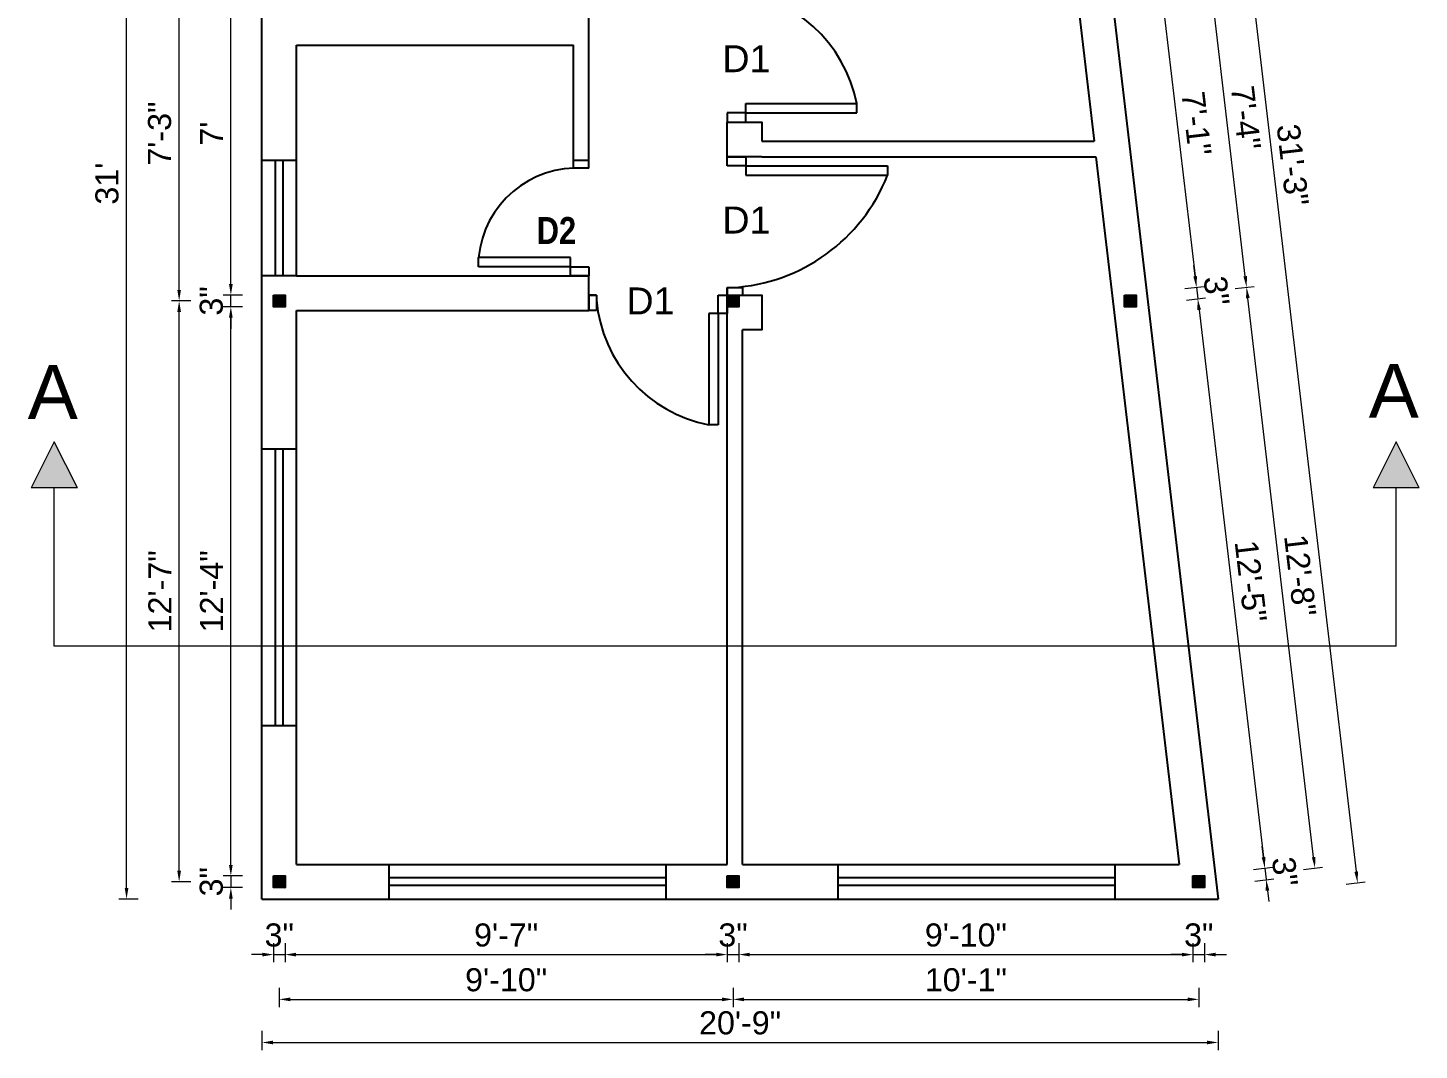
# Model space of a CAD drawing. Header units: inches. Extents: x 54699 to 80583, y -8431 to -3547.
# Drawn here: x 79859.6 to 80221.4, y -5179.6 to -4913.8 of the extents above; entities that cross this region are included whole.
import ezdxf

# ---------------------------------------------------------------- set-up
doc = ezdxf.new("R2010")
doc.units = ezdxf.units.IN
doc.header["$LTSCALE"] = 0.5
doc.header["$MEASUREMENT"] = 0
doc.header["$PDMODE"] = 66
doc.layers.add('DIMENSION', color=5, linetype='Continuous')
for name, color, linetype, lineweight in [('steps', 253, 'Continuous', 20), ('Toilet', 7, 'Continuous', 25), ('truss', 1, 'Continuous', 25)]:
    doc.layers.add(name, color=color, linetype=linetype, lineweight=lineweight)
doc.styles.add('Lettring Text', font='arial.ttf')
doc.styles.get("Standard").update_dxf_attribs({"font": 'arial.ttf'})
doc.dimstyles.new('Copy of Standard', dxfattribs={"dimtxt": 6, "dimasz": 2.875, "dimexe": 2, "dimexo": 4, "dimgap": 2, "dimtad": 1, "dimdec": 0, "dimrnd": 1, "dimzin": 0, "dimdsep": 46, "dimlunit": 4, "dimtxsty": 'Lettring Text', "dimcen": 0.1, "dimclrd": 7, "dimclre": 7, "dimclrt": 7, "dimazin": 0, "dimtfac": 0.645, "dimtdec": 0, "dimtmove": 1, "dimatfit": 0, "dimfxl": 3, "dimfxlon": 1, "dimtfillclr": 256, "dimtolj": 1, "dimtzin": 0, "dimlwd": -1, "dimlwe": -1, "dimarcsym": 2})
pattern_1 = [(45, (5991.58871, 0), (-0.08838834765, 0.08838834765), [])]
pattern_2 = [(45, (5992.08871, 0), (-0.08838834765, 0.08838834765), [])]

# ---------------------------------------------------------------- blocks, each defined once
blk = doc.blocks.new('*D1143')
at = {"layer": 'Defpoints', "color": 0, "transparency": 16777216}
for p in [(79923.49, -5137.31), (79926.49, -5137.31), (79926.49, -5154.75)]:
    blk.add_point(p, dxfattribs=at)
at = {"layer": 'steps', "color": 7, "transparency": 16777216}
for p, q in [((79923.49, -5151.75), (79923.49, -5156.75)), ((79926.49, -5151.75), (79926.49, -5156.75)), ((79920.61, -5154.75), (79917.74, -5154.75)), ((79923.49, -5154.75), (79926.49, -5154.75)), ((79929.36, -5154.75), (79932.24, -5154.75))]:
    blk.add_line(p, q, dxfattribs=at)
for points in [[(79920.61, -5154.27), (79920.61, -5155.23), (79923.49, -5154.75)], [(79929.36, -5154.27), (79929.36, -5155.23), (79926.49, -5154.75)]]:
    blk.add_solid(points, dxfattribs=at)
at = {"layer": 'steps', "color": 7, "transparency": 16777216, "insert": (79924.99, -5149.69), "char_height": 6, "attachment_point": 5, "style": 'Lettring Text'}
blk.add_mtext('\\A1;3"', dxfattribs=at)
blk = doc.blocks.new('*D1144')
at = {"layer": 'Defpoints', "color": 0, "transparency": 16777216}
for p in [(79926.49, -5137.31), (80041.49, -5137.31), (80041.49, -5154.75)]:
    blk.add_point(p, dxfattribs=at)
at = {"layer": 'steps', "color": 7, "transparency": 16777216}
for p, q in [((79926.49, -5151.75), (79926.49, -5156.75)), ((80041.49, -5151.75), (80041.49, -5156.75)), ((79929.36, -5154.75), (80038.61, -5154.75))]:
    blk.add_line(p, q, dxfattribs=at)
for points in [[(79929.36, -5154.27), (79929.36, -5155.23), (79926.49, -5154.75)], [(80038.61, -5154.27), (80038.61, -5155.23), (80041.49, -5154.75)]]:
    blk.add_solid(points, dxfattribs=at)
at = {"layer": 'steps', "color": 7, "transparency": 16777216, "insert": (79983.99, -5149.69), "char_height": 6, "attachment_point": 5, "style": 'Lettring Text'}
blk.add_mtext('\\A1;9\'-7"', dxfattribs=at)
blk = doc.blocks.new('*D1145')
at = {"layer": 'Defpoints', "color": 0, "transparency": 16777216}
for p in [(80041.49, -5137.31), (80044.49, -5137.31), (80044.49, -5154.75)]:
    blk.add_point(p, dxfattribs=at)
at = {"layer": 'steps', "color": 7, "transparency": 16777216}
for p, q in [((80041.49, -5151.75), (80041.49, -5156.75)), ((80044.49, -5151.75), (80044.49, -5156.75)), ((80038.61, -5154.75), (80035.74, -5154.75)), ((80041.49, -5154.75), (80044.49, -5154.75)), ((80047.36, -5154.75), (80050.24, -5154.75))]:
    blk.add_line(p, q, dxfattribs=at)
for points in [[(80038.61, -5154.27), (80038.61, -5155.23), (80041.49, -5154.75)], [(80047.36, -5154.27), (80047.36, -5155.23), (80044.49, -5154.75)]]:
    blk.add_solid(points, dxfattribs=at)
at = {"layer": 'steps', "color": 7, "transparency": 16777216, "insert": (80042.99, -5149.69), "char_height": 6, "attachment_point": 5, "style": 'Lettring Text'}
blk.add_mtext('\\A1;3"', dxfattribs=at)
blk = doc.blocks.new('*D1146')
at = {"layer": 'Defpoints', "color": 0, "transparency": 16777216}
for p in [(80044.49, -5137.31), (80162.61, -5137.31), (80162.61, -5154.75)]:
    blk.add_point(p, dxfattribs=at)
at = {"layer": 'steps', "color": 7, "transparency": 16777216}
for p, q in [((80044.49, -5151.75), (80044.49, -5156.75)), ((80162.61, -5151.75), (80162.61, -5156.75)), ((80047.36, -5154.75), (80159.73, -5154.75))]:
    blk.add_line(p, q, dxfattribs=at)
for points in [[(80047.36, -5154.27), (80047.36, -5155.23), (80044.49, -5154.75)], [(80159.73, -5154.27), (80159.73, -5155.23), (80162.61, -5154.75)]]:
    blk.add_solid(points, dxfattribs=at)
at = {"layer": 'steps', "color": 7, "transparency": 16777216, "insert": (80103.55, -5149.69), "char_height": 6, "attachment_point": 5, "style": 'Lettring Text'}
blk.add_mtext('\\A1;9\'-10"', dxfattribs=at)
blk = doc.blocks.new('*D1147')
at = {"layer": 'Defpoints', "color": 0, "transparency": 16777216}
for p in [(80162.61, -5137.31), (80165.61, -5137.31), (80165.61, -5154.75)]:
    blk.add_point(p, dxfattribs=at)
at = {"layer": 'steps', "color": 7, "transparency": 16777216}
for p, q in [((80162.61, -5151.75), (80162.61, -5156.75)), ((80165.61, -5151.75), (80165.61, -5156.75)), ((80159.73, -5154.75), (80156.86, -5154.75)), ((80162.61, -5154.75), (80165.61, -5154.75)), ((80168.48, -5154.75), (80171.36, -5154.75))]:
    blk.add_line(p, q, dxfattribs=at)
for points in [[(80159.73, -5154.27), (80159.73, -5155.23), (80162.61, -5154.75)], [(80168.48, -5154.27), (80168.48, -5155.23), (80165.61, -5154.75)]]:
    blk.add_solid(points, dxfattribs=at)
at = {"layer": 'steps', "color": 7, "transparency": 16777216, "insert": (80164.11, -5149.69), "char_height": 6, "attachment_point": 5, "style": 'Lettring Text'}
blk.add_mtext('\\A1;3"', dxfattribs=at)
blk = doc.blocks.new('*D1148')
at = {"layer": 'Defpoints', "color": 0, "transparency": 16777216}
for p in [(79924.99, -5135.81), (80042.99, -5135.81), (80042.99, -5166.39)]:
    blk.add_point(p, dxfattribs=at)
at = {"layer": 'steps', "color": 7, "transparency": 16777216}
for p, q in [((79924.99, -5163.39), (79924.99, -5168.39)), ((79927.86, -5166.39), (80040.11, -5166.39)), ((80042.99, -5163.39), (80042.99, -5168.39))]:
    blk.add_line(p, q, dxfattribs=at)
for points in [[(79927.86, -5165.91), (79927.86, -5166.87), (79924.99, -5166.39)], [(80040.11, -5165.91), (80040.11, -5166.87), (80042.99, -5166.39)]]:
    blk.add_solid(points, dxfattribs=at)
at = {"layer": 'steps', "color": 7, "transparency": 16777216, "insert": (79983.99, -5161.33), "char_height": 6, "attachment_point": 5, "style": 'Lettring Text'}
blk.add_mtext('\\A1;9\'-10"', dxfattribs=at)
blk = doc.blocks.new('*D1149')
at = {"layer": 'Defpoints', "color": 0, "transparency": 16777216}
for p in [(80042.99, -5135.81), (80164.11, -5135.81), (80164.11, -5166.39)]:
    blk.add_point(p, dxfattribs=at)
at = {"layer": 'steps', "color": 7, "transparency": 16777216}
for p, q in [((80042.99, -5163.39), (80042.99, -5168.39)), ((80045.86, -5166.39), (80161.23, -5166.39)), ((80164.11, -5163.39), (80164.11, -5168.39))]:
    blk.add_line(p, q, dxfattribs=at)
for points in [[(80045.86, -5165.91), (80045.86, -5166.87), (80042.99, -5166.39)], [(80161.23, -5165.91), (80161.23, -5166.87), (80164.11, -5166.39)]]:
    blk.add_solid(points, dxfattribs=at)
at = {"layer": 'steps', "color": 7, "transparency": 16777216, "insert": (80103.55, -5161.33), "char_height": 6, "attachment_point": 5, "style": 'Lettring Text'}
blk.add_mtext('\\A1;10\'-1"', dxfattribs=at)
blk = doc.blocks.new('*D1150')
at = {"layer": 'Defpoints', "color": 0, "transparency": 16777216}
for p in [(79920.49, -5140.31), (80169.17, -5140.31), (80169.17, -5177.6)]:
    blk.add_point(p, dxfattribs=at)
at = {"layer": 'steps', "color": 7, "transparency": 16777216}
for p, q in [((79920.49, -5174.6), (79920.49, -5179.6)), ((79923.36, -5177.6), (80166.29, -5177.6)), ((80169.17, -5174.6), (80169.17, -5179.6))]:
    blk.add_line(p, q, dxfattribs=at)
for points in [[(79923.36, -5177.12), (79923.36, -5178.08), (79920.49, -5177.6)], [(80166.29, -5177.12), (80166.29, -5178.08), (80169.17, -5177.6)]]:
    blk.add_solid(points, dxfattribs=at)
at = {"layer": 'steps', "color": 7, "transparency": 16777216, "insert": (80044.83, -5172.53), "char_height": 6, "attachment_point": 5, "style": 'Lettring Text'}
blk.add_mtext('\\A1;20\'-9"', dxfattribs=at)
blk = doc.blocks.new('*D1151')
at = {"layer": 'Defpoints', "color": 0, "transparency": 16777216}
for p in [(79923.49, -5134.31), (79912.4, -5137.31), (79923.49, -5137.31)]:
    blk.add_point(p, dxfattribs=at)
at = {"layer": 'steps', "color": 7, "transparency": 16777216}
for p, q in [((79912.4, -5131.44), (79912.4, -5128.56)), ((79915.4, -5134.31), (79910.4, -5134.31)), ((79912.4, -5134.31), (79912.4, -5137.31)), ((79915.4, -5137.31), (79910.4, -5137.31)), ((79912.4, -5140.19), (79912.4, -5143.06))]:
    blk.add_line(p, q, dxfattribs=at)
for points in [[(79911.92, -5131.44), (79912.88, -5131.44), (79912.4, -5134.31)], [(79911.92, -5140.19), (79912.88, -5140.19), (79912.4, -5137.31)]]:
    blk.add_solid(points, dxfattribs=at)
at = {"layer": 'steps', "color": 7, "transparency": 16777216, "insert": (79907.34, -5135.81), "char_height": 6, "attachment_point": 5, "rotation": 90, "style": 'Lettring Text'}
blk.add_mtext('\\A1;3"', dxfattribs=at)
blk = doc.blocks.new('*D1152')
at = {"layer": 'Defpoints', "color": 0, "transparency": 16777216}
for p in [(79912.4, -4986.31), (79923.49, -4986.31), (79923.49, -5134.31)]:
    blk.add_point(p, dxfattribs=at)
at = {"layer": 'steps', "color": 7, "transparency": 16777216}
for p, q in [((79915.4, -4986.31), (79910.4, -4986.31)), ((79912.4, -5131.44), (79912.4, -4989.19)), ((79915.4, -5134.31), (79910.4, -5134.31))]:
    blk.add_line(p, q, dxfattribs=at)
for points in [[(79911.92, -4989.19), (79912.88, -4989.19), (79912.4, -4986.31)], [(79911.92, -5131.44), (79912.88, -5131.44), (79912.4, -5134.31)]]:
    blk.add_solid(points, dxfattribs=at)
at = {"layer": 'steps', "color": 7, "transparency": 16777216, "insert": (79907.39, -5060.31), "char_height": 6, "attachment_point": 5, "rotation": 90, "style": 'Lettring Text'}
blk.add_mtext('\\A1;12\'-4"', dxfattribs=at)
blk = doc.blocks.new('*D1153')
at = {"layer": 'Defpoints', "color": 0, "transparency": 16777216}
for p in [(79912.4, -4983.31), (79923.49, -4983.31), (79923.49, -4986.31)]:
    blk.add_point(p, dxfattribs=at)
at = {"layer": 'steps', "color": 7, "transparency": 16777216}
for p, q in [((79912.4, -4980.44), (79912.4, -4977.56)), ((79915.4, -4983.31), (79910.4, -4983.31)), ((79912.4, -4986.31), (79912.4, -4983.31)), ((79915.4, -4986.31), (79910.4, -4986.31)), ((79912.4, -4989.19), (79912.4, -4992.06))]:
    blk.add_line(p, q, dxfattribs=at)
for points in [[(79911.92, -4980.44), (79912.88, -4980.44), (79912.4, -4983.31)], [(79911.92, -4989.19), (79912.88, -4989.19), (79912.4, -4986.31)]]:
    blk.add_solid(points, dxfattribs=at)
at = {"layer": 'steps', "color": 7, "transparency": 16777216, "insert": (79907.34, -4984.81), "char_height": 6, "attachment_point": 5, "rotation": 90, "style": 'Lettring Text'}
blk.add_mtext('\\A1;3"', dxfattribs=at)
blk = doc.blocks.new('*D1154')
at = {"layer": 'Defpoints', "color": 0, "transparency": 16777216}
for p in [(79912.4, -4899.31), (79923.49, -4899.31), (79923.49, -4983.31)]:
    blk.add_point(p, dxfattribs=at)
at = {"layer": 'steps', "color": 7, "transparency": 16777216}
for p, q in [((79915.4, -4899.31), (79910.4, -4899.31)), ((79912.4, -4980.44), (79912.4, -4902.19)), ((79915.4, -4983.31), (79910.4, -4983.31))]:
    blk.add_line(p, q, dxfattribs=at)
for points in [[(79911.92, -4902.19), (79912.88, -4902.19), (79912.4, -4899.31)], [(79911.92, -4980.44), (79912.88, -4980.44), (79912.4, -4983.31)]]:
    blk.add_solid(points, dxfattribs=at)
at = {"layer": 'steps', "color": 7, "transparency": 16777216, "insert": (79907.4, -4941.31), "char_height": 6, "attachment_point": 5, "rotation": 90, "style": 'Lettring Text'}
blk.add_mtext("\\A1;7'", dxfattribs=at)
blk = doc.blocks.new('*D1158')
at = {"layer": 'Defpoints', "color": 0, "transparency": 16777216}
for p in [(79898.95, -4984.81), (79924.99, -4984.81), (79924.99, -5135.81)]:
    blk.add_point(p, dxfattribs=at)
at = {"layer": 'steps', "color": 7, "transparency": 16777216}
for p, q in [((79901.95, -4984.81), (79896.95, -4984.81)), ((79898.95, -5132.94), (79898.95, -4987.69)), ((79901.95, -5135.81), (79896.95, -5135.81))]:
    blk.add_line(p, q, dxfattribs=at)
for points in [[(79898.47, -4987.69), (79899.43, -4987.69), (79898.95, -4984.81)], [(79898.47, -5132.94), (79899.43, -5132.94), (79898.95, -5135.81)]]:
    blk.add_solid(points, dxfattribs=at)
at = {"layer": 'steps', "color": 7, "transparency": 16777216, "insert": (79893.94, -5060.31), "char_height": 6, "attachment_point": 5, "rotation": 90, "style": 'Lettring Text'}
blk.add_mtext('\\A1;12\'-7"', dxfattribs=at)
blk = doc.blocks.new('*D1159')
at = {"layer": 'Defpoints', "color": 0, "transparency": 16777216}
for p in [(79898.95, -4897.81), (79924.99, -4897.81), (79924.99, -4984.81)]:
    blk.add_point(p, dxfattribs=at)
at = {"layer": 'steps', "color": 7, "transparency": 16777216}
for p, q in [((79901.95, -4897.81), (79896.95, -4897.81)), ((79898.95, -4981.94), (79898.95, -4900.69)), ((79901.95, -4984.81), (79896.95, -4984.81))]:
    blk.add_line(p, q, dxfattribs=at)
for points in [[(79898.47, -4900.69), (79899.43, -4900.69), (79898.95, -4897.81)], [(79898.47, -4981.94), (79899.43, -4981.94), (79898.95, -4984.81)]]:
    blk.add_solid(points, dxfattribs=at)
at = {"layer": 'steps', "color": 7, "transparency": 16777216, "insert": (79893.89, -4941.31), "char_height": 6, "attachment_point": 5, "rotation": 90, "style": 'Lettring Text'}
blk.add_mtext('\\A1;7\'-3"', dxfattribs=at)
blk = doc.blocks.new('*D1161')
at = {"layer": 'Defpoints', "color": 0, "transparency": 16777216}
for p in [(79885.27, -4768.31), (79920.49, -4768.31), (79920.49, -5140.31)]:
    blk.add_point(p, dxfattribs=at)
at = {"layer": 'steps', "color": 7, "transparency": 16777216}
for p, q in [((79888.27, -4768.31), (79883.27, -4768.31)), ((79885.27, -5137.44), (79885.27, -4771.19)), ((79888.27, -5140.31), (79883.27, -5140.31))]:
    blk.add_line(p, q, dxfattribs=at)
for points in [[(79884.8, -4771.19), (79885.75, -4771.19), (79885.27, -4768.31)], [(79884.8, -5137.44), (79885.75, -5137.44), (79885.27, -5140.31)]]:
    blk.add_solid(points, dxfattribs=at)
at = {"layer": 'steps', "color": 7, "transparency": 16777216, "insert": (79880.21, -4954.31), "char_height": 6, "attachment_point": 5, "rotation": 90, "style": 'Lettring Text'}
blk.add_mtext("\\A1;31'", dxfattribs=at)
blk = doc.blocks.new('*D1162')
at = {"layer": 'Defpoints', "color": 0, "transparency": 16777216}
for p in [(80176.54, -4981.25), (80146.33, -4984.81), (80164.11, -5135.81)]:
    blk.add_point(p, dxfattribs=at)
at = {"layer": 'steps', "color": 7, "transparency": 16777216}
for p, q in [((80173.56, -4981.6), (80178.53, -4981.02)), ((80193.99, -5129.4), (80176.88, -4984.11)), ((80191.35, -5132.6), (80196.31, -5132.02))]:
    blk.add_line(p, q, dxfattribs=at)
for points in [[(80177.36, -4984.05), (80176.4, -4984.16), (80176.54, -4981.25)], [(80194.46, -5129.34), (80193.51, -5129.45), (80194.33, -5132.25)]]:
    blk.add_solid(points, dxfattribs=at)
at = {"layer": 'steps', "color": 7, "transparency": 16777216, "insert": (80190.46, -5056.16), "char_height": 6, "attachment_point": 5, "rotation": 276.7164, "style": 'Lettring Text'}
blk.add_mtext('\\A1;12\'-8"', dxfattribs=at)
blk = doc.blocks.new('*D1130')
at = {"layer": 'Defpoints', "color": 0, "transparency": 16777216}
for p in [(80136.26, -4899.31), (80163.51, -4981.27), (80146.15, -4983.31)]:
    blk.add_point(p, dxfattribs=at)
at = {"layer": 'steps', "color": 7, "transparency": 16777216}
for p, q in [((80150.64, -4897.62), (80155.6, -4897.03)), ((80153.95, -4900.12), (80163.17, -4978.41)), ((80160.53, -4981.62), (80165.5, -4981.03))]:
    blk.add_line(p, q, dxfattribs=at)
for points in [[(80154.43, -4900.07), (80153.48, -4900.18), (80153.62, -4897.27)], [(80163.65, -4978.35), (80162.7, -4978.47), (80163.51, -4981.27)]]:
    blk.add_solid(points, dxfattribs=at)
at = {"layer": 'steps', "color": 7, "transparency": 16777216, "insert": (80163.54, -4938.68), "char_height": 6, "attachment_point": 5, "rotation": 276.7164, "style": 'Lettring Text'}
blk.add_mtext('\\A1;7\'-1"', dxfattribs=at)
blk = doc.blocks.new('*D1131')
at = {"layer": 'Defpoints', "color": 0, "transparency": 16777216}
for p in [(80146.15, -4983.31), (80163.86, -4984.27), (80146.5, -4986.31)]:
    blk.add_point(p, dxfattribs=at)
at = {"layer": 'steps', "color": 7, "transparency": 16777216}
for p, q in [((80163.17, -4978.41), (80162.84, -4975.56)), ((80160.53, -4981.62), (80165.5, -4981.03)), ((80163.51, -4981.27), (80163.86, -4984.27)), ((80160.88, -4984.62), (80165.85, -4984.03)), ((80164.2, -4987.12), (80164.54, -4989.98))]:
    blk.add_line(p, q, dxfattribs=at)
for points in [[(80163.65, -4978.35), (80162.7, -4978.47), (80163.51, -4981.27)], [(80164.68, -4987.07), (80163.72, -4987.18), (80163.86, -4984.27)]]:
    blk.add_solid(points, dxfattribs=at)
at = {"layer": 'steps', "color": 7, "transparency": 16777216, "insert": (80168.72, -4982.17), "char_height": 6, "attachment_point": 5, "rotation": 276.7164, "style": 'Lettring Text'}
blk.add_mtext('\\A1;3"', dxfattribs=at)
blk = doc.blocks.new('*D1132')
at = {"layer": 'Defpoints', "color": 0, "transparency": 16777216}
for p in [(80146.5, -4986.31), (80163.93, -5134.31), (80181.29, -5132.27)]:
    blk.add_point(p, dxfattribs=at)
at = {"layer": 'steps', "color": 7, "transparency": 16777216}
for p, q in [((80160.88, -4984.62), (80165.85, -4984.03)), ((80164.2, -4987.12), (80180.96, -5129.41)), ((80178.31, -5132.62), (80183.28, -5132.03))]:
    blk.add_line(p, q, dxfattribs=at)
for points in [[(80164.68, -4987.07), (80163.72, -4987.18), (80163.86, -4984.27)], [(80181.43, -5129.35), (80180.48, -5129.47), (80181.29, -5132.27)]]:
    blk.add_solid(points, dxfattribs=at)
at = {"layer": 'steps', "color": 7, "transparency": 16777216, "insert": (80177.61, -5057.67), "char_height": 6, "attachment_point": 5, "rotation": 276.7164, "style": 'Lettring Text'}
blk.add_mtext('\\A1;12\'-5"', dxfattribs=at)
blk = doc.blocks.new('*D1133')
at = {"layer": 'Defpoints', "color": 0, "transparency": 16777216}
for p in [(80163.93, -5134.31), (80164.28, -5137.31), (80181.65, -5135.27)]:
    blk.add_point(p, dxfattribs=at)
at = {"layer": 'steps', "color": 7, "transparency": 16777216}
for p, q in [((80180.96, -5129.41), (80180.62, -5126.56)), ((80178.31, -5132.62), (80183.28, -5132.03)), ((80181.29, -5132.27), (80181.65, -5135.27)), ((80178.67, -5135.62), (80183.63, -5135.03)), ((80181.98, -5138.12), (80182.32, -5140.98))]:
    blk.add_line(p, q, dxfattribs=at)
for points in [[(80181.43, -5129.35), (80180.48, -5129.47), (80181.29, -5132.27)], [(80182.46, -5138.07), (80181.51, -5138.18), (80181.65, -5135.27)]]:
    blk.add_solid(points, dxfattribs=at)
at = {"layer": 'steps', "color": 7, "transparency": 16777216, "insert": (80186.5, -5133.17), "char_height": 6, "attachment_point": 5, "rotation": 276.7164, "style": 'Lettring Text'}
blk.add_mtext('\\A1;3"', dxfattribs=at)
blk = doc.blocks.new('*D1163')
at = {"layer": 'Defpoints', "color": 0, "transparency": 16777216}
for p in [(80166.3, -4894.25), (80136.08, -4897.81), (80146.33, -4984.81)]:
    blk.add_point(p, dxfattribs=at)
at = {"layer": 'steps', "color": 7, "transparency": 16777216}
for p, q in [((80163.32, -4894.6), (80168.28, -4894.02)), ((80176.21, -4978.4), (80166.63, -4897.11)), ((80173.56, -4981.6), (80178.53, -4981.02))]:
    blk.add_line(p, q, dxfattribs=at)
for points in [[(80167.11, -4897.05), (80166.16, -4897.16), (80166.3, -4894.25)], [(80176.68, -4978.34), (80175.73, -4978.45), (80176.54, -4981.25)]]:
    blk.add_solid(points, dxfattribs=at)
at = {"layer": 'steps', "color": 7, "transparency": 16777216, "insert": (80176.39, -4937.17), "char_height": 6, "attachment_point": 5, "rotation": 276.7164, "style": 'Lettring Text'}
blk.add_mtext('\\A1;7\'-4"', dxfattribs=at)
blk = doc.blocks.new('*D1164')
at = {"layer": 'Defpoints', "color": 0, "transparency": 16777216}
for p in [(80125.36, -4768.31), (80205.39, -5136.05), (80169.17, -5140.31)]:
    blk.add_point(p, dxfattribs=at)
at = {"layer": 'steps', "color": 7, "transparency": 16777216}
for p, q in [((80158.6, -4764.4), (80163.57, -4763.81)), ((80161.92, -4766.9), (80205.05, -5133.19)), ((80202.41, -5136.4), (80207.38, -5135.81))]:
    blk.add_line(p, q, dxfattribs=at)
for points in [[(80162.39, -4766.84), (80161.44, -4766.96), (80161.58, -4764.05)], [(80205.53, -5133.13), (80204.58, -5133.25), (80205.39, -5136.05)]]:
    blk.add_solid(points, dxfattribs=at)
at = {"layer": 'steps', "color": 7, "transparency": 16777216, "insert": (80188.52, -4949.45), "char_height": 6, "attachment_point": 5, "rotation": 276.7164, "style": 'Lettring Text'}
blk.add_mtext('\\A1;31\'-3"', dxfattribs=at)

msp = doc.modelspace()

# ---------------------------------------------------------------- hatches: boundary and pattern name
at = {"linetype": 'ByBlock', "lineweight": 5}
for points in [[(79866.49, -5021.42), (79872.49, -5033.42), (79860.49, -5033.42)], [(80215.43, -5021.42), (80221.43, -5033.42), (80209.43, -5033.42)]]:
    msp.add_hatch(color=7, dxfattribs=at).paths.add_polyline_path(points)
at = {"layer": 'Toilet'}
h = msp.add_hatch(dxfattribs=at)
h.set_pattern_fill('ANSI31', color=256)
h.set_pattern_definition(pattern_2)
h.paths.add_polyline_path([(79926.49, -4983.31), (79923.49, -4983.31), (79923.49, -4986.31), (79926.49, -4986.31)])
h = msp.add_hatch(dxfattribs=at)
h.set_pattern_fill('ANSI31', color=256)
h.set_pattern_definition(pattern_1)
h.paths.add_polyline_path([(80044.49, -4983.31), (80041.49, -4983.31), (80041.49, -4986.31), (80044.49, -4986.31)])
h = msp.add_hatch(dxfattribs=at)
h.set_pattern_fill('ANSI31', color=256)
h.set_pattern_definition(pattern_2)
h.paths.add_polyline_path([(80147.83, -4983.31), (80144.83, -4983.31), (80144.83, -4986.31), (80147.83, -4986.31)])
h = msp.add_hatch(dxfattribs=at)
h.set_pattern_fill('ANSI31', color=256)
h.set_pattern_definition(pattern_2)
h.paths.add_polyline_path([(79926.49, -5134.31), (79923.49, -5134.31), (79923.49, -5137.31), (79926.49, -5137.31)])
h = msp.add_hatch(dxfattribs=at)
h.set_pattern_fill('ANSI31', color=256)
h.set_pattern_definition(pattern_1)
h.paths.add_polyline_path([(80044.49, -5137.31), (80044.49, -5134.31), (80041.49, -5134.31), (80041.49, -5137.31)])
h = msp.add_hatch(dxfattribs=at)
h.set_pattern_fill('ANSI31', color=256)
h.set_pattern_definition(pattern_2)
h.paths.add_polyline_path([(80165.61, -5134.31), (80162.61, -5134.31), (80162.61, -5137.31), (80165.61, -5137.31)])

# ---------------------------------------------------------------- linework, layer by layer
at = {"color": 7, "linetype": 'ByBlock', "lineweight": 5}
for p, q in [((79866.49, -5021.42), (79860.49, -5033.42)), ((79872.49, -5033.42), (79866.49, -5021.42)), ((80215.43, -5021.42), (80209.43, -5033.42)), ((80221.43, -5033.42), (80215.43, -5021.42)), ((79872.49, -5033.42), (79860.49, -5033.42)), ((79866.49, -5074.59), (79866.49, -5033.42)), ((80221.43, -5033.42), (80209.43, -5033.42)), ((80215.43, -5074.59), (80215.43, -5033.42)), ((80215.43, -5074.59), (79866.49, -5074.59))]:
    msp.add_line(p, q, dxfattribs=at)
at = {"layer": 'DIMENSION', "ltscale": 7}
for p, q in [((80046.29, -4933.51), (80075.16, -4933.51)), ((80046.29, -4935.91), (80046.29, -4933.51)), ((80075.16, -4935.91), (80075.16, -4933.51)), ((80046.29, -4935.91), (80041.49, -4935.91)), ((80041.49, -4935.91), (80041.49, -4938.31)), ((80041.49, -4938.31), (80046.29, -4938.31)), ((80046.29, -4935.91), (80075.16, -4935.91)), ((80046.29, -4938.31), (80046.29, -4935.91)), ((79929.49, -4948.31), (79920.49, -4948.31)), ((79923.99, -4978.31), (79923.99, -4948.31)), ((79925.99, -4978.31), (79925.99, -4948.31)), ((80001.49, -4950.31), (80001.49, -4948.31)), ((80005.49, -4950.31), (80005.49, -4948.31)), ((80041.49, -4949.71), (80041.49, -4947.31)), ((80041.49, -4947.31), (80046.29, -4947.31)), ((80046.29, -4949.71), (80041.49, -4949.71)), ((80046.29, -4947.31), (80046.29, -4949.71)), ((80046.29, -4949.71), (80083.16, -4949.71)), ((80046.29, -4949.71), (80046.29, -4952.11)), ((80083.16, -4949.71), (80083.16, -4952.11)), ((80005.49, -4950.31), (80001.49, -4950.31)), ((80046.29, -4952.11), (80083.16, -4952.11)), ((80000.69, -4973.51), (79976.81, -4973.51)), ((79976.81, -4975.91), (79976.81, -4973.51)), ((80000.69, -4975.91), (80000.69, -4973.51)), ((79929.49, -4978.31), (79920.49, -4978.31)), ((80000.69, -4975.91), (79976.81, -4975.91)), ((80000.69, -4978.31), (80000.69, -4975.91)), ((80000.69, -4975.91), (80005.49, -4975.91)), ((80005.49, -4978.31), (80000.69, -4978.31)), ((80005.49, -4975.91), (80005.49, -4978.31)), ((80041.49, -4981.31), (80045.49, -4981.31)), ((80041.49, -4981.31), (80041.49, -4983.31)), ((80045.49, -4981.31), (80045.49, -4983.31)), ((80007.49, -4983.31), (80005.49, -4983.31)), ((80007.49, -4983.31), (80007.49, -4987.31)), ((80039.09, -4988.11), (80039.09, -4983.31)), ((80039.09, -4983.31), (80041.49, -4983.31)), ((80041.49, -4983.31), (80041.49, -4988.11)), ((80007.49, -4987.31), (80005.49, -4987.31)), ((80036.69, -4988.11), (80036.69, -5016.99)), ((80039.09, -4988.11), (80036.69, -4988.11)), ((80039.09, -4988.11), (80039.09, -5016.99)), ((80041.49, -4988.11), (80039.09, -4988.11)), ((80039.09, -5016.99), (80036.69, -5016.99)), ((79929.49, -5023.31), (79920.49, -5023.31)), ((79923.99, -5095.31), (79923.99, -5023.31)), ((79925.99, -5095.31), (79925.99, -5023.31)), ((79929.49, -5095.31), (79920.49, -5095.31)), ((79953.49, -5131.31), (79953.49, -5140.31)), ((80025.49, -5131.31), (80025.49, -5140.31)), ((80070.27, -5131.31), (80070.27, -5140.31)), ((80142.27, -5131.31), (80142.27, -5140.31)), ((80025.49, -5134.81), (79953.49, -5134.81)), ((80025.49, -5136.81), (79953.49, -5136.81)), ((80142.27, -5134.81), (80070.27, -5134.81)), ((80142.27, -5136.81), (80070.27, -5136.81))]:
    msp.add_line(p, q, dxfattribs=at)
for centre, radius, start, end in [((80039.59, -4940.4), 36.23, 10.9657, 84.9754), ((80002.42, -4975.97), 25.72, 86.0106, 174.5071), ((80040.17, -4935.18), 46.21, 273.2197, 338.5019), ((80043.58, -4981.42), 36.23, 185.0246, 259.0343)]:
    msp.add_arc(centre, radius, start, end, dxfattribs=at)
at = {"layer": 'Toilet'}
for p, q in [((79920.49, -5140.31), (79920.49, -4768.31)), ((80125.36, -4768.31), (80169.17, -5140.31)), ((80117.36, -4777.31), (80136.91, -4943.31)), ((80005.49, -4948.31), (80005.49, -4909.31)), ((79929.49, -4978.31), (79929.49, -4918.31)), ((79929.49, -4918.31), (80001.49, -4918.31)), ((80001.49, -4948.31), (80001.49, -4918.31)), ((80050.49, -4943.31), (80136.91, -4943.31)), ((80005.49, -4948.31), (80001.49, -4948.31)), ((80050.49, -4947.31), (80137.38, -4947.31)), ((80137.38, -4947.31), (80159.05, -5131.31)), ((79929.49, -4978.31), (80005.49, -4978.31)), ((80005.49, -4987.31), (80005.49, -4978.31)), ((80041.49, -4983.31), (80041.49, -4981.31)), ((80041.49, -4981.31), (80045.49, -4981.31)), ((80005.49, -4983.31), (80007.49, -4983.31)), ((80041.49, -4983.31), (80045.49, -4983.31)), ((79929.49, -5131.31), (79929.49, -4987.31)), ((79929.49, -4987.31), (80005.49, -4987.31)), ((80041.49, -5131.31), (80041.49, -4992.31)), ((80045.49, -5131.31), (80045.49, -4992.31)), ((79929.49, -5131.31), (80041.49, -5131.31)), ((80045.49, -5131.31), (80159.05, -5131.31)), ((79920.49, -5140.31), (80169.17, -5140.31))]:
    msp.add_line(p, q, dxfattribs=at)
for points in [[(80050.49, -4947.31), (80041.49, -4947.31), (80041.49, -4938.31), (80050.49, -4938.31), (80050.49, -4943.31)], [(80041.49, -4992.31), (80041.49, -4983.31), (80050.49, -4983.31), (80050.49, -4992.31), (80045.49, -4992.31)]]:
    msp.add_lwpolyline(points, dxfattribs=at)
for points in [[(79923.49, -4983.31), (79926.49, -4983.31), (79926.49, -4986.31), (79923.49, -4986.31)], [(80041.49, -4983.31), (80044.49, -4983.31), (80044.49, -4986.31), (80041.49, -4986.31)], [(80144.83, -4983.31), (80147.83, -4983.31), (80147.83, -4986.31), (80144.83, -4986.31)], [(79923.49, -5134.31), (79926.49, -5134.31), (79926.49, -5137.31), (79923.49, -5137.31)], [(80041.49, -5134.31), (80044.49, -5134.31), (80044.49, -5137.31), (80041.49, -5137.31)], [(80162.61, -5134.31), (80165.61, -5134.31), (80165.61, -5137.31), (80162.61, -5137.31)]]:
    msp.add_lwpolyline(points, close=True, dxfattribs=at)
at = {"layer": 'truss', "ltscale": 7}
for p, q in [((80041.49, -4935.91), (80041.49, -4938.31)), ((80041.49, -4938.31), (80045.49, -4938.31)), ((80005.49, -4948.31), (80001.49, -4948.31)), ((80041.49, -4947.31), (80045.49, -4947.31)), ((80041.49, -4949.71), (80041.49, -4947.31)), ((80005.49, -4978.31), (80001.49, -4978.31)), ((80005.49, -4975.91), (80005.49, -4978.31)), ((80005.49, -4983.31), (80005.49, -4987.31)), ((80039.09, -4983.31), (80041.49, -4983.31)), ((80041.49, -4983.31), (80045.49, -4983.31)), ((80041.49, -4983.31), (80041.49, -4987.31))]:
    msp.add_line(p, q, dxfattribs=at)

# ---------------------------------------------------------------- texts
at = {"color": 7, "linetype": 'ByBlock', "lineweight": 5, "char_height": 14, "width": 26.5803, "attachment_point": 3}
for insert in [(79872.61, -5001.49), (80221.34, -5001.19)]:
    msp.add_mtext('A', dxfattribs=dict(at, insert=insert))
at = {"layer": 'steps', "color": 7, "ltscale": 0.3, "char_height": 7}
for insert, attachment_point in [((80046.48, -4918.34), 2), ((80046.48, -4967.28), 8), ((80021.52, -4988.31), 8)]:
    msp.add_mtext_dynamic_manual_height_columns('{\\W1;D1}', width=18.6213, gutter_width=40, heights=[0], dxfattribs=dict(at, insert=insert, attachment_point=attachment_point))
at = {"layer": 'steps', "color": 7, "ltscale": 0.3, "insert": (79997.07, -4963), "char_height": 7, "width": 55.268, "attachment_point": 2}
msp.add_mtext('{\\fTechnic|b1|i0|c2|p2;D2}', dxfattribs=at)

# ---------------------------------------------------------------- dimensions: what is measured, and where the dimension line sits
at = {"layer": 'steps'}
for p1, p2, distance, picture, middle in [((80125.36, -4768.31), (80169.17, -5140.31), 36.47, '*D1164', (80188.52, -4949.45)), ((80164.11, -5135.81), (80146.33, -4984.81), -30.43, '*D1162', (80190.46, -5056.16))]:
    dim = msp.add_aligned_dim(p1=p1, p2=p2, distance=distance, dimstyle='Copy of Standard', dxfattribs=at)
    dim.commit()
    dim.dimension.update_dxf_attribs({"geometry": picture, "text_midpoint": middle})
for base, p1, p2, angle, picture, middle in [((79885.27, -4768.31), (79920.49, -5140.31), (79920.49, -4768.31), 90, '*D1161', (79880.21, -4954.31)), ((80166.3, -4894.25), (80146.33, -4984.81), (80136.08, -4897.81), 276.7164, '*D1163', (80176.39, -4937.17)), ((79898.95, -4897.81), (79924.99, -4984.81), (79924.99, -4897.81), 90, '*D1159', (79893.89, -4941.31)), ((80163.51, -4981.27), (80136.26, -4899.31), (80146.15, -4983.31), 96.7164, '*D1130', (80163.54, -4938.68)), ((79912.4, -4899.31), (79923.49, -4983.31), (79923.49, -4899.31), 90, '*D1154', (79907.4, -4941.31)), ((79898.95, -4984.81), (79924.99, -5135.81), (79924.99, -4984.81), 90, '*D1158', (79893.94, -5060.31)), ((80181.29, -5132.27), (80146.5, -4986.31), (80163.93, -5134.31), 96.7164, '*D1132', (80177.61, -5057.67)), ((79912.4, -4986.31), (79923.49, -5134.31), (79923.49, -4986.31), 90, '*D1152', (79907.39, -5060.31))]:
    dim = msp.add_linear_dim(base=base, p1=p1, p2=p2, angle=angle, dimstyle='Copy of Standard', dxfattribs=at)
    dim.commit()
    dim.dimension.update_dxf_attribs({"geometry": picture, "text_midpoint": middle})
for base, p1, p2, angle, picture, middle in [((79912.4, -4983.31), (79923.49, -4986.31), (79923.49, -4983.31), 90, '*D1153', (79912.4, -4984.81)), ((80163.86, -4984.27), (80146.15, -4983.31), (80146.5, -4986.31), 96.7164, '*D1131', (80163.69, -4982.77)), ((80181.65, -5135.27), (80163.93, -5134.31), (80164.28, -5137.31), 96.7164, '*D1133', (80181.47, -5133.77)), ((79912.4, -5137.31), (79923.49, -5134.31), (79923.49, -5137.31), 90, '*D1151', (79912.4, -5135.81))]:
    dim = msp.add_linear_dim(base=base, p1=p1, p2=p2, angle=angle, dimstyle='Copy of Standard', dxfattribs=at)
    dim.commit()
    dim.dimension.update_dxf_attribs({"geometry": picture, "text_midpoint": middle, "dimtype": 160})
for base, p1, p2, picture, middle in [((79926.49, -5154.75), (79923.49, -5137.31), (79926.49, -5137.31), '*D1143', (79924.99, -5154.75)), ((80044.49, -5154.75), (80041.49, -5137.31), (80044.49, -5137.31), '*D1145', (80042.99, -5154.75)), ((80165.61, -5154.75), (80162.61, -5137.31), (80165.61, -5137.31), '*D1147', (80164.11, -5154.75))]:
    dim = msp.add_linear_dim(base=base, p1=p1, p2=p2, dimstyle='Copy of Standard', dxfattribs=at)
    dim.commit()
    dim.dimension.update_dxf_attribs({"geometry": picture, "text_midpoint": middle, "dimtype": 160})
for base, p1, p2, picture, middle in [((80042.99, -5166.39), (79924.99, -5135.81), (80042.99, -5135.81), '*D1148', (79983.99, -5161.33)), ((80041.49, -5154.75), (79926.49, -5137.31), (80041.49, -5137.31), '*D1144', (79983.99, -5149.69)), ((80164.11, -5166.39), (80042.99, -5135.81), (80164.11, -5135.81), '*D1149', (80103.55, -5161.33)), ((80162.61, -5154.75), (80044.49, -5137.31), (80162.61, -5137.31), '*D1146', (80103.55, -5149.69)), ((80169.17, -5177.6), (79920.49, -5140.31), (80169.17, -5140.31), '*D1150', (80044.83, -5172.53))]:
    dim = msp.add_linear_dim(base=base, p1=p1, p2=p2, dimstyle='Copy of Standard', dxfattribs=at)
    dim.commit()
    dim.dimension.update_dxf_attribs({"geometry": picture, "text_midpoint": middle})

doc.saveas('drawing.dxf')
